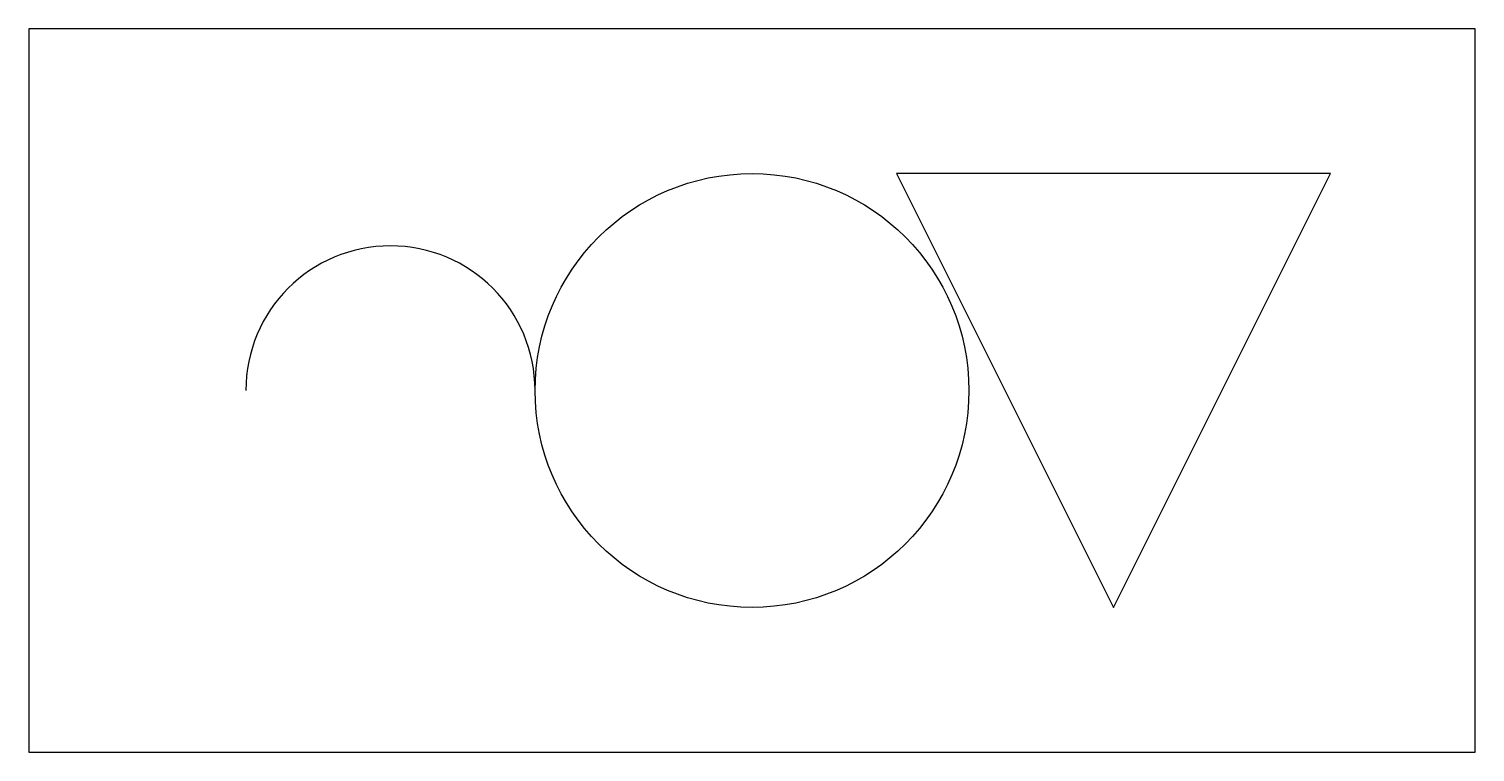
# Model space of a CAD drawing. Header units: metres. Extents: x 0 to 100, y 0 to 50.
import ezdxf

# ---------------------------------------------------------------- set-up
doc = ezdxf.new("R2010")
doc.units = ezdxf.units.M

msp = doc.modelspace()

# ---------------------------------------------------------------- linework, layer by layer
for p, q in [((100, 50), (0, 50)), ((0, 50), (0, 0)), ((100, 0), (100, 50)), ((0, 0), (100, 0))]:
    msp.add_line(p, q)
msp.add_lwpolyline([(75, 10), (90, 40), (60, 40), (75, 10)])
msp.add_circle((50, 25), 15)
msp.add_arc((25, 25), 10, 0, 180)

doc.saveas('drawing.dxf')
